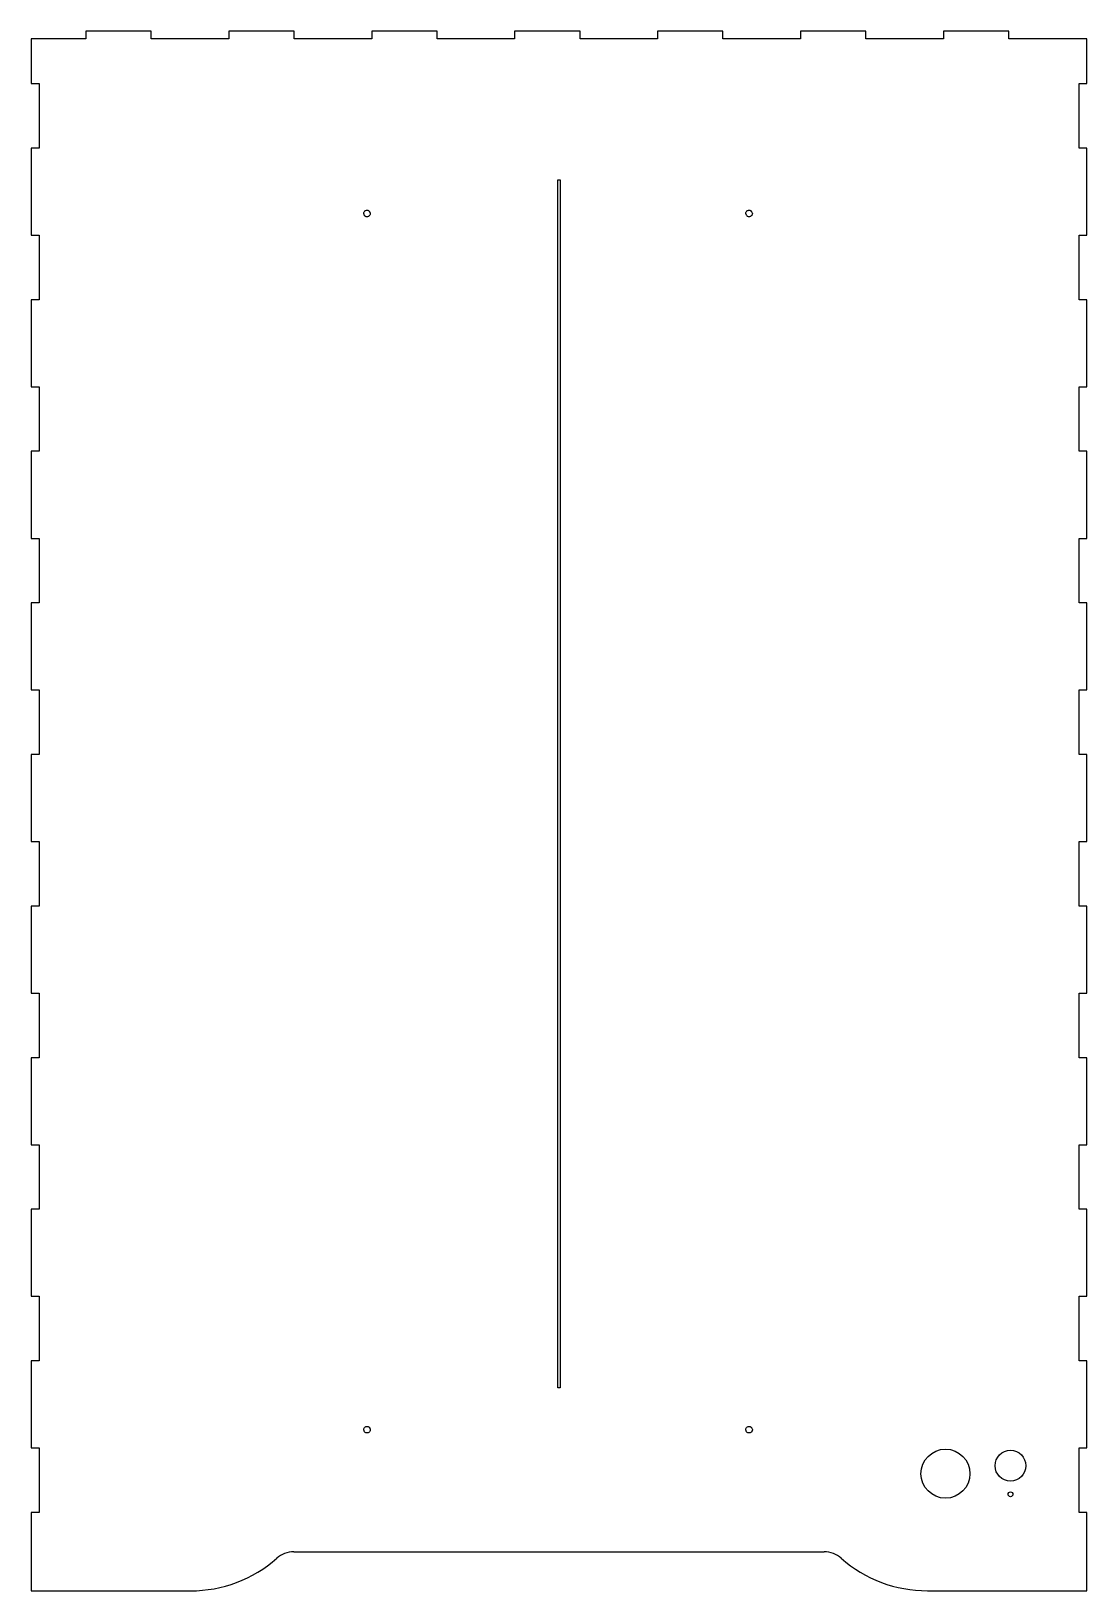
# Model space of a CAD drawing. Header units: millimetres. Extents: x -203 to 203, y -300 to 300.
import ezdxf

# ---------------------------------------------------------------- set-up
doc = ezdxf.new("R2010")
doc.units = ezdxf.units.MM
doc.layers.add('CUTOUTS', color=1, linetype='CONTINUOUS')
doc.layers.add('PERIMETER', color=5, linetype='CONTINUOUS')

msp = doc.modelspace()

# ---------------------------------------------------------------- linework, layer by layer
at = {"layer": 'CUTOUTS'}
for p, q in [((-0.42, -221.93), (-0.42, 242.9)), ((-0.42, 242.9), (0.43, 242.9)), ((0.43, 242.9), (0.43, -221.93)), ((0.43, -221.93), (-0.42, -221.93))]:
    msp.add_line(p, q, dxfattribs=at)
for centre, radius in [((148.7, -255), 9.43), ((173.7, -251.93), 5.92), ((173.7, -262.93), 0.925)]:
    msp.add_circle(centre, radius, dxfattribs=at)
for centre, radius, start, end in [((-73.73, 230), 1.42, 190.59053, 235.91882), ((-73.73, 230), 1.1, 10.21697, 56.29773), ((73.27, 230), 1.42, 190.59053, 235.91882), ((73.27, 230), 1.1, 10.21697, 56.29773), ((-73.73, -238), 1.43, 190.59053, 235.91882), ((-73.73, -238), 1.1, 10.21697, 56.29773), ((73.27, -238), 1.43, 190.59053, 235.91882), ((73.27, -238), 1.1, 10.21697, 56.29773)]:
    msp.add_arc(centre, radius, start, end, dxfattribs=at)
for points, knots in [([(-75.14, 229.74), (-75.15, 229.91), (-75.13, 230.09), (-75.08, 230.26), (-75.03, 230.44), (-74.94, 230.6), (-74.83, 230.73), (-74.74, 230.85), (-74.62, 230.95), (-74.49, 231.02), (-74.35, 231.1), (-74.2, 231.15), (-74.04, 231.18), (-73.92, 231.19), (-73.76, 231.2), (-73.57, 231.15), (-73.49, 231.13), (-73.41, 231.1), (-73.33, 231.06), (-73.26, 231.02), (-73.19, 230.97), (-73.13, 230.92), (-73.13, 230.92), (-73.13, 230.92), (-73.12, 230.92)], [0.0003731, 0.0003731, 0.0003731, 0.0003731, 0.0557303, 0.0557303, 0.0557303, 0.1172438, 0.1172438, 0.1172438, 0.1742778, 0.1742778, 0.1742778, 0.2347442, 0.2347442, 0.2347442, 0.2805928, 0.2805928, 0.2805928, 0.301919, 0.301919, 0.301919, 0.3219996, 0.3219996, 0.3219996, 0.3223542, 0.3223542, 0.3223542, 0.3223542]), ([(-72.65, 230.2), (-72.65, 230.19), (-72.65, 230.19), (-72.65, 230.19), (-72.61, 230.05), (-72.59, 229.9), (-72.6, 229.76), (-72.61, 229.68), (-72.62, 229.61), (-72.65, 229.54), (-72.7, 229.37), (-72.78, 229.23), (-72.85, 229.14), (-72.95, 229.01), (-73.08, 228.9), (-73.22, 228.82), (-73.36, 228.74), (-73.52, 228.68), (-73.69, 228.66), (-73.79, 228.65), (-73.95, 228.64), (-74.13, 228.68), (-74.27, 228.7), (-74.41, 228.75), (-74.53, 228.82)], [-0.0004587, -0.0004587, -0.0004587, -0.0004587, 0, 0, 0, 0.0472109, 0.0472109, 0.0472109, 0.0703881, 0.0703881, 0.0703881, 0.1281075, 0.1281075, 0.1281075, 0.2083229, 0.2083229, 0.2083229, 0.290423, 0.290423, 0.290423, 0.3428272, 0.3428272, 0.3428272, 0.3826906, 0.3826906, 0.3826906, 0.3826906]), ([(71.86, 229.74), (71.85, 229.91), (71.87, 230.09), (71.92, 230.26), (71.97, 230.44), (72.06, 230.6), (72.17, 230.73), (72.26, 230.85), (72.38, 230.95), (72.51, 231.02), (72.65, 231.1), (72.8, 231.15), (72.96, 231.18), (73.08, 231.19), (73.24, 231.2), (73.43, 231.15), (73.51, 231.13), (73.59, 231.1), (73.67, 231.06), (73.74, 231.02), (73.81, 230.97), (73.87, 230.92), (73.87, 230.92), (73.87, 230.92), (73.88, 230.92)], [0.0003731, 0.0003731, 0.0003731, 0.0003731, 0.0557303, 0.0557303, 0.0557303, 0.1172438, 0.1172438, 0.1172438, 0.1742778, 0.1742778, 0.1742778, 0.2347442, 0.2347442, 0.2347442, 0.2805928, 0.2805928, 0.2805928, 0.301919, 0.301919, 0.301919, 0.3219996, 0.3219996, 0.3219996, 0.3223542, 0.3223542, 0.3223542, 0.3223542]), ([(74.35, 230.2), (74.35, 230.19), (74.35, 230.19), (74.35, 230.19), (74.39, 230.05), (74.41, 229.9), (74.4, 229.76), (74.39, 229.68), (74.38, 229.61), (74.35, 229.54), (74.3, 229.37), (74.22, 229.23), (74.15, 229.14), (74.05, 229.01), (73.92, 228.9), (73.78, 228.82), (73.64, 228.74), (73.48, 228.68), (73.31, 228.66), (73.21, 228.65), (73.05, 228.64), (72.87, 228.68), (72.73, 228.7), (72.59, 228.75), (72.47, 228.82)], [-0.0004587, -0.0004587, -0.0004587, -0.0004587, 0, 0, 0, 0.0472109, 0.0472109, 0.0472109, 0.0703881, 0.0703881, 0.0703881, 0.1281075, 0.1281075, 0.1281075, 0.2083229, 0.2083229, 0.2083229, 0.290423, 0.290423, 0.290423, 0.3428272, 0.3428272, 0.3428272, 0.3826906, 0.3826906, 0.3826906, 0.3826906]), ([(-75.14, -238.26), (-75.15, -238.09), (-75.13, -237.91), (-75.08, -237.74), (-75.03, -237.56), (-74.94, -237.4), (-74.83, -237.27), (-74.74, -237.15), (-74.62, -237.05), (-74.49, -236.98), (-74.35, -236.9), (-74.2, -236.85), (-74.04, -236.82), (-73.92, -236.81), (-73.76, -236.8), (-73.57, -236.85), (-73.49, -236.87), (-73.41, -236.9), (-73.33, -236.94), (-73.26, -236.98), (-73.19, -237.03), (-73.13, -237.08), (-73.13, -237.08), (-73.13, -237.08), (-73.12, -237.08)], [0.0003731, 0.0003731, 0.0003731, 0.0003731, 0.0557303, 0.0557303, 0.0557303, 0.1172438, 0.1172438, 0.1172438, 0.1742778, 0.1742778, 0.1742778, 0.2347442, 0.2347442, 0.2347442, 0.2805928, 0.2805928, 0.2805928, 0.301919, 0.301919, 0.301919, 0.3219996, 0.3219996, 0.3219996, 0.3223542, 0.3223542, 0.3223542, 0.3223542]), ([(-72.65, -237.8), (-72.65, -237.81), (-72.65, -237.81), (-72.65, -237.81), (-72.61, -237.95), (-72.59, -238.1), (-72.6, -238.24), (-72.61, -238.32), (-72.62, -238.39), (-72.65, -238.46), (-72.7, -238.63), (-72.78, -238.77), (-72.85, -238.86), (-72.95, -238.99), (-73.08, -239.1), (-73.22, -239.18), (-73.36, -239.26), (-73.52, -239.32), (-73.69, -239.34), (-73.79, -239.35), (-73.95, -239.36), (-74.13, -239.32), (-74.27, -239.3), (-74.41, -239.25), (-74.53, -239.18)], [-0.0004587, -0.0004587, -0.0004587, -0.0004587, 0, 0, 0, 0.0472109, 0.0472109, 0.0472109, 0.0703881, 0.0703881, 0.0703881, 0.1281075, 0.1281075, 0.1281075, 0.2083229, 0.2083229, 0.2083229, 0.290423, 0.290423, 0.290423, 0.3428272, 0.3428272, 0.3428272, 0.3826906, 0.3826906, 0.3826906, 0.3826906]), ([(71.86, -238.26), (71.85, -238.09), (71.87, -237.91), (71.92, -237.74), (71.97, -237.56), (72.06, -237.4), (72.17, -237.27), (72.26, -237.15), (72.38, -237.05), (72.51, -236.98), (72.65, -236.9), (72.8, -236.85), (72.96, -236.82), (73.08, -236.81), (73.24, -236.8), (73.43, -236.85), (73.51, -236.87), (73.59, -236.9), (73.67, -236.94), (73.74, -236.98), (73.81, -237.03), (73.87, -237.08), (73.87, -237.08), (73.87, -237.08), (73.88, -237.08)], [0.0003731, 0.0003731, 0.0003731, 0.0003731, 0.0557303, 0.0557303, 0.0557303, 0.1172438, 0.1172438, 0.1172438, 0.1742778, 0.1742778, 0.1742778, 0.2347442, 0.2347442, 0.2347442, 0.2805928, 0.2805928, 0.2805928, 0.301919, 0.301919, 0.301919, 0.3219996, 0.3219996, 0.3219996, 0.3223542, 0.3223542, 0.3223542, 0.3223542]), ([(74.35, -237.8), (74.35, -237.81), (74.35, -237.81), (74.35, -237.81), (74.39, -237.95), (74.41, -238.1), (74.4, -238.24), (74.39, -238.32), (74.38, -238.39), (74.35, -238.46), (74.3, -238.63), (74.22, -238.77), (74.15, -238.86), (74.05, -238.99), (73.92, -239.1), (73.78, -239.18), (73.64, -239.26), (73.48, -239.32), (73.31, -239.34), (73.21, -239.35), (73.05, -239.36), (72.87, -239.32), (72.73, -239.3), (72.59, -239.25), (72.47, -239.18)], [-0.0004587, -0.0004587, -0.0004587, -0.0004587, 0, 0, 0, 0.0472109, 0.0472109, 0.0472109, 0.0703881, 0.0703881, 0.0703881, 0.1281075, 0.1281075, 0.1281075, 0.2083229, 0.2083229, 0.2083229, 0.290423, 0.290423, 0.290423, 0.3428272, 0.3428272, 0.3428272, 0.3826906, 0.3826906, 0.3826906, 0.3826906])]:
    msp.add_open_spline(points, degree=3, knots=knots, dxfattribs=at)
at = {"layer": 'PERIMETER'}
for p, q in [((-156.92, 300.07), (-182.07, 300.07)), ((-182.07, 300.07), (-182.07, 297.08)), ((-156.92, 297.08), (-156.92, 300.07)), ((-101.92, 300.07), (-127.07, 300.07)), ((-127.07, 300.07), (-127.07, 297.08)), ((-101.92, 297.08), (-101.92, 300.07)), ((-46.92, 300.07), (-72.07, 300.07)), ((-72.07, 300.07), (-72.07, 297.08)), ((-46.92, 297.08), (-46.92, 300.07)), ((8.08, 300.07), (-17.07, 300.07)), ((-17.07, 300.07), (-17.07, 297.08)), ((8.08, 297.08), (8.08, 300.07)), ((63.08, 300.07), (37.93, 300.07)), ((37.93, 300.07), (37.93, 297.08)), ((63.08, 297.08), (63.08, 300.07)), ((118.08, 300.07), (92.93, 300.07)), ((92.93, 300.07), (92.93, 297.08)), ((118.08, 297.08), (118.08, 300.07)), ((173.08, 300.07), (147.93, 300.07)), ((147.93, 300.07), (147.93, 297.08)), ((173.08, 297.08), (173.08, 300.07)), ((-182.07, 297.08), (-203.07, 297.08)), ((-203.07, 297.08), (-203.07, 279.93)), ((-127.07, 297.08), (-156.92, 297.08)), ((-72.07, 297.08), (-101.92, 297.08)), ((-17.07, 297.08), (-46.92, 297.08)), ((37.93, 297.08), (8.08, 297.08)), ((92.93, 297.08), (63.08, 297.08)), ((147.93, 297.08), (118.08, 297.08)), ((203.08, 297.08), (173.08, 297.08)), ((203.08, 279.93), (203.08, 297.08)), ((-203.07, 279.93), (-200.07, 279.93)), ((-200.07, 279.93), (-200.07, 255.07)), ((200.08, 255.07), (200.08, 279.93)), ((200.08, 279.93), (203.08, 279.93)), ((-200.07, 255.07), (-203.07, 255.07)), ((-203.07, 255.07), (-203.07, 221.59)), ((203.08, 255.07), (200.08, 255.07)), ((203.08, 221.59), (203.08, 255.07)), ((-203.07, 221.59), (-200.07, 221.59)), ((-200.07, 221.59), (-200.07, 196.74)), ((200.08, 196.74), (200.08, 221.59)), ((200.08, 221.59), (203.08, 221.59)), ((-200.07, 196.74), (-203.07, 196.74)), ((-203.07, 196.74), (-203.07, 163.26)), ((203.08, 196.74), (200.08, 196.74)), ((203.08, 163.26), (203.08, 196.74)), ((-203.07, 163.26), (-200.07, 163.26)), ((-200.07, 163.26), (-200.07, 138.41)), ((200.08, 138.41), (200.08, 163.26)), ((200.08, 163.26), (203.08, 163.26)), ((-200.07, 138.41), (-203.07, 138.41)), ((-203.07, 138.41), (-203.07, 104.92)), ((203.08, 138.41), (200.08, 138.41)), ((203.08, 104.92), (203.08, 138.41)), ((-203.07, 104.92), (-200.07, 104.92)), ((-200.07, 104.92), (-200.07, 80.08)), ((200.08, 80.08), (200.08, 104.92)), ((200.08, 104.92), (203.08, 104.92)), ((-200.07, 80.08), (-203.07, 80.08)), ((-203.07, 80.08), (-203.07, 46.59)), ((203.08, 80.08), (200.08, 80.08)), ((203.08, 46.59), (203.08, 80.08)), ((-203.07, 46.59), (-200.07, 46.59)), ((-200.07, 46.59), (-200.07, 21.74)), ((200.08, 21.74), (200.08, 46.59)), ((200.08, 46.59), (203.08, 46.59)), ((-200.07, 21.74), (-203.07, 21.74)), ((-203.07, 21.74), (-203.07, -11.74)), ((203.08, 21.74), (200.08, 21.74)), ((203.08, -11.74), (203.08, 21.74)), ((-203.07, -11.74), (-200.07, -11.74)), ((-200.07, -11.74), (-200.07, -36.59)), ((200.08, -36.59), (200.08, -11.74)), ((200.08, -11.74), (203.08, -11.74)), ((-200.07, -36.59), (-203.07, -36.59)), ((-203.07, -36.59), (-203.07, -70.08)), ((203.08, -36.59), (200.08, -36.59)), ((203.08, -70.08), (203.08, -36.59)), ((-203.07, -70.08), (-200.07, -70.08)), ((-200.07, -70.08), (-200.07, -94.92)), ((200.08, -94.92), (200.08, -70.08)), ((200.08, -70.08), (203.08, -70.08)), ((-200.07, -94.92), (-203.07, -94.92)), ((-203.07, -94.92), (-203.07, -128.41)), ((203.08, -94.92), (200.08, -94.92)), ((203.08, -128.41), (203.08, -94.92)), ((-203.07, -128.41), (-200.07, -128.41)), ((-200.07, -128.41), (-200.07, -153.26)), ((200.08, -153.26), (200.08, -128.41)), ((200.08, -128.41), (203.08, -128.41)), ((-200.07, -153.26), (-203.07, -153.26)), ((-203.07, -153.26), (-203.07, -186.74)), ((203.08, -153.26), (200.08, -153.26)), ((203.08, -186.74), (203.08, -153.26)), ((-203.07, -186.74), (-200.07, -186.74)), ((-200.07, -186.74), (-200.07, -211.59)), ((200.08, -211.59), (200.08, -186.74)), ((200.08, -186.74), (203.08, -186.74)), ((-200.07, -211.59), (-203.07, -211.59)), ((-203.07, -211.59), (-203.07, -245.07)), ((203.08, -211.59), (200.08, -211.59)), ((203.08, -245.07), (203.08, -211.59)), ((-203.07, -245.07), (-200.07, -245.07)), ((-200.07, -245.07), (-200.07, -269.93)), ((200.08, -269.93), (200.08, -245.07)), ((200.08, -245.07), (203.08, -245.07)), ((-200.07, -269.93), (-203.07, -269.93)), ((-203.07, -269.93), (-203.07, -300.07)), ((203.08, -269.93), (200.08, -269.93)), ((203.08, -300.07), (203.08, -269.93)), ((-102.05, -285.07), (102.05, -285.07)), ((-203.07, -300.07), (-141.73, -300.07)), ((141.73, -300.07), (203.08, -300.07))]:
    msp.add_line(p, q, dxfattribs=at)
for centre, radius, start, end in [((-141.73, -250), 50.08, 270, 311.40962), ((-102.05, -295), 9.92, 90, 131.40962), ((102.05, -295), 9.93, 48.59038, 90), ((141.73, -250), 50.07, 228.59038, 270)]:
    msp.add_arc(centre, radius, start, end, dxfattribs=at)

doc.saveas('drawing.dxf')
